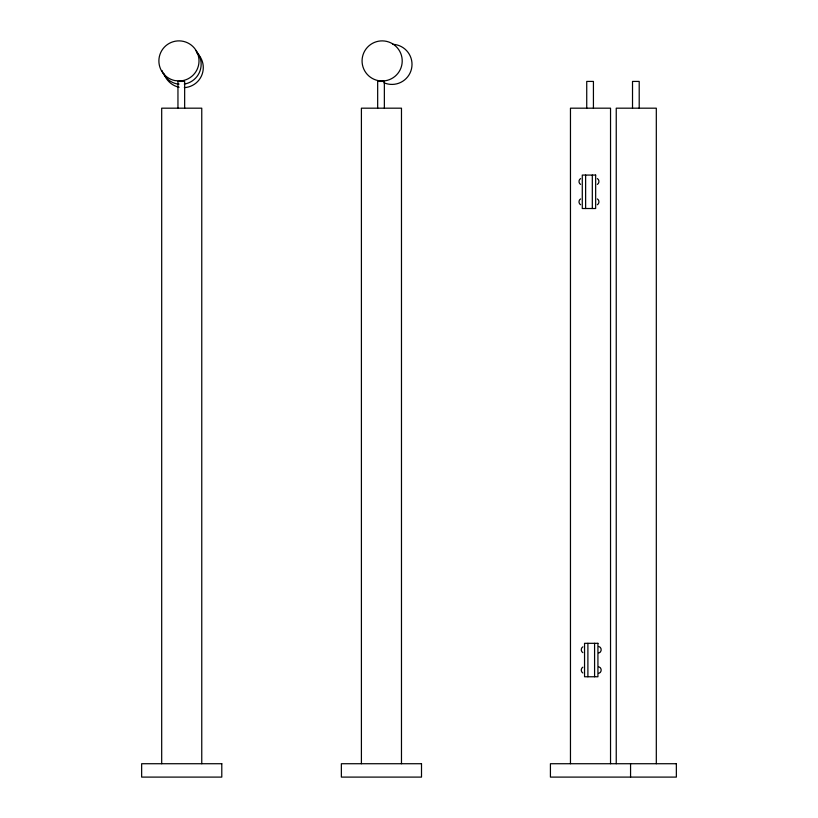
<?xml version="1.0" encoding="UTF-8"?>
<svg xmlns="http://www.w3.org/2000/svg" width="818" height="818" viewBox="0 0 818 818"><rect width="100%" height="100%" fill="white"/><g stroke="black" fill="none" stroke-linecap="round" stroke-linejoin="round"><path stroke-width="1.23" d="M580.606 178.6C578.459 179.766 578.459 183.242 580.606 184.408M597.334 184.408C599.482 183.242 599.482 179.766 597.334 178.6M580.606 198.927C578.459 200.093 578.459 203.57 580.606 204.735M597.334 204.735C599.482 203.57 599.482 200.093 597.334 198.927M582.876 646.833C580.729 648.009 580.729 651.486 582.876 652.652M582.876 667.161C580.729 668.337 580.729 671.813 582.876 672.979M598.796 652.989C601.976 652.283 601.976 647.212 598.796 646.506M598.796 673.316C601.976 672.611 601.976 667.539 598.796 666.834M179.081 84.07L176.995 83.906A20.072 20.072 0 0 1 162.025 70.542M656.312 763.726L656.312 108.18L616.24 108.18L616.24 763.726M639.206 108.18L639.206 81.422L632.519 81.422L632.519 108.18M630.566 763.726L630.566 777.1M610.535 763.726L610.535 108.18L570.463 108.18L570.463 763.726M594.584 643.316L594.584 676.762M593.428 108.18L593.428 81.422L586.731 81.422L586.731 108.18M592.314 175.072L592.314 208.518M587.897 643.316L587.897 676.762M585.627 175.072L585.627 208.518M401.474 763.726L401.474 108.18L361.403 108.18L361.403 763.726M384.358 108.18L384.358 81.422L377.671 81.422L377.671 108.18M201.76 763.726L201.76 108.18L161.688 108.18L161.688 763.726M184.653 108.18L184.653 81.422L177.956 81.422L177.956 108.18M196.596 52.628A20.072 20.072 0 0 1 184.347 87.628M179.122 87.24A20.072 20.072 0 0 1 164.162 73.865M195.952 50.777A20.072 20.072 0 0 1 184.306 84.07M392.916 44.315A20.072 20.061 0 0 1 411.474 68.978A20.072 20.061 0 0 1 383.846 82.72M595.657 175.072L582.283 175.072L582.283 208.518L595.657 208.518L595.657 175.072M597.927 643.316L584.553 643.316L584.553 676.762L597.927 676.762L597.927 643.316M221.79 763.726L141.647 763.726L141.647 777.1L221.79 777.1L221.79 763.726M421.505 763.726L341.362 763.726L341.362 777.1L421.505 777.1L421.505 763.726M676.353 763.726L550.422 763.726L550.422 777.1L676.353 777.1L676.353 763.726M383.274 80.972L378.049 80.583A20.072 20.061 0 0 1 366.075 48.916A20.072 20.061 0 0 1 399.828 51.452A20.072 20.061 0 0 1 383.274 80.972M180.083 80.972L174.858 80.583A20.072 20.072 0 0 1 162.884 48.916A20.072 20.072 0 0 1 196.637 51.452A20.072 20.072 0 0 1 180.083 80.972"/></g></svg>
